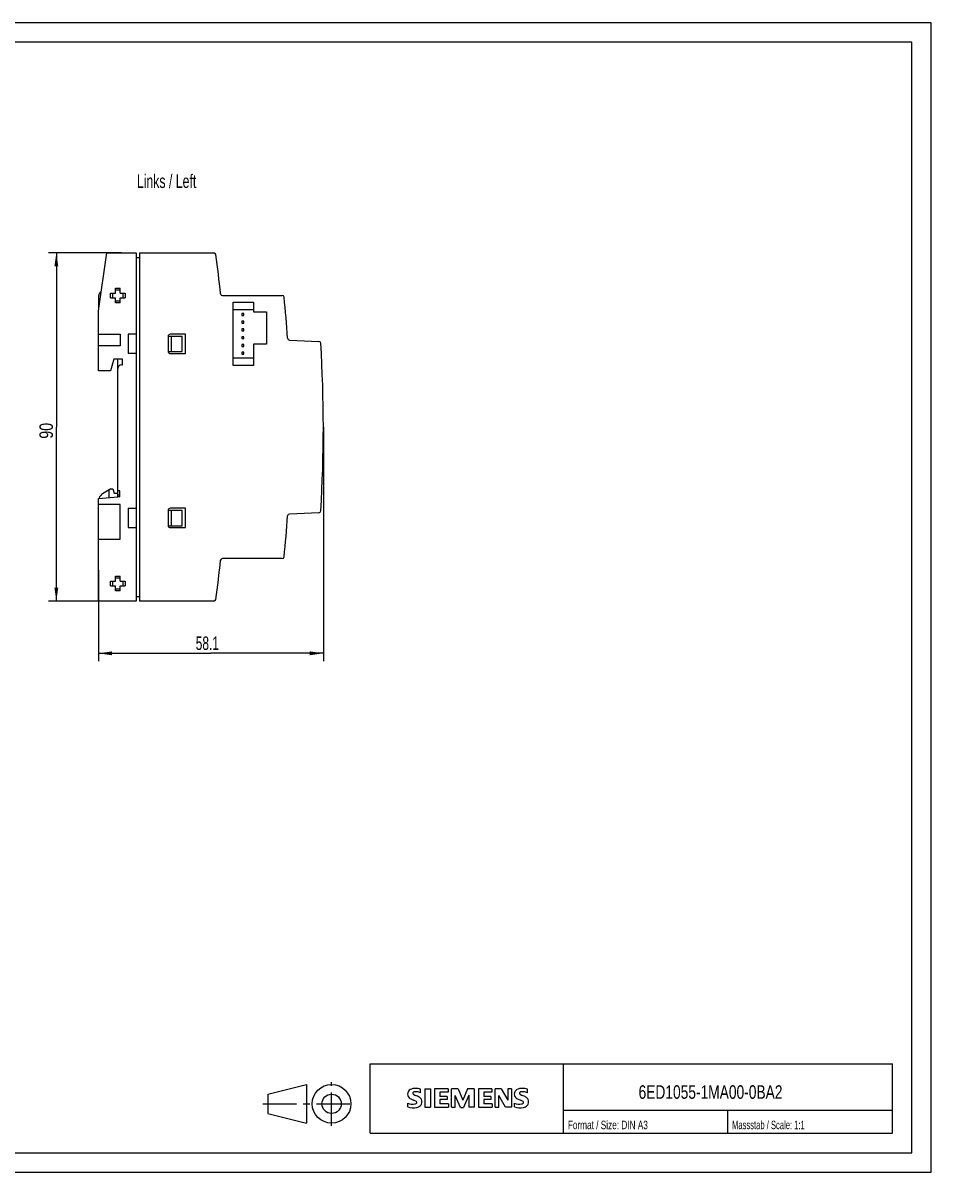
# Model space of a CAD drawing. Extents: x 0 to 420, y 0 to 297.
# Drawn here: x 185.2 to 420, y 0 to 297 of the extents above; entities that cross this region are included whole.
import ezdxf

# ---------------------------------------------------------------- set-up
doc = ezdxf.new("R2010")
doc.units = 0
doc.header["$LTSCALE"] = 23.1
doc.linetypes.add('CENTER', pattern=[0.6, 0.375, -0.075, 0.075, -0.075])
for name, color, linetype in [('11000_LEFT', 7, 'CONTINUOUS'), ('11100_DIM_LEFT', 7, 'CONTINUOUS'), ('11300_LEFT_GERMAN_ENGLISH', 7, 'CONTINUOUS'), ('90000_FRAME', 7, 'CONTINUOUS'), ('91000_TIP', 7, 'CONTINUOUS')]:
    doc.layers.add(name, color=color, linetype=linetype)
doc.styles.get("Standard").update_dxf_attribs({"font": 'txt', "width": 0.8})
doc.dimstyles.new('DIMSTYLE_1', dxfattribs={"dimtxt": 3.5, "dimasz": 3.5, "dimexe": 0.18, "dimexo": 0.0625, "dimgap": 0.09, "dimtad": 1, "dimtxsty": 'STANDARD', "dimcen": 0.09, "dimazin": 3, "dimtp": 0.05, "dimtm": 0.05, "dimtfac": 1, "dimtofl": 0, "dimtmove": 0, "dimatfit": 3, "dimtolj": 1})
doc.dimstyles.new('DIMSTYLE_2', dxfattribs={"dimtxt": 3.5, "dimasz": 3.5, "dimexe": 0.18, "dimexo": 0.0625, "dimgap": 0.09, "dimtad": 1, "dimdec": 1, "dimtxsty": 'STANDARD', "dimcen": 0.09, "dimazin": 3, "dimtp": 0.1, "dimtm": 0.1, "dimtfac": 1, "dimtdec": 1, "dimtofl": 0, "dimtmove": 0, "dimatfit": 3, "dimtolj": 1})

# ---------------------------------------------------------------- blocks, each defined once
blk = doc.blocks.new('*D2')
at = {"layer": '11100_DIM_LEFT', "linetype": 'CONTINUOUS'}
for p, q in [((210.651936, 237.561113), (191.833096, 237.561113)), ((193.833096, 237.561113), (193.833096, 192.561113)), ((193.833096, 147.561113), (193.833096, 192.561113)), ((209.59688, 147.561113), (191.833096, 147.561113))]:
    blk.add_line(p, q, dxfattribs=at)
for points in [[(194.333096, 234.061113), (193.833096, 237.561113), (193.333096, 234.061113)], [(193.333096, 151.061113), (193.833096, 147.561113), (194.333096, 151.061113)]]:
    blk.add_solid(points, dxfattribs=at)
at = {"layer": '11100_DIM_LEFT', "linetype": 'CONTINUOUS', "width": 0.785714}
blk.add_text('90', height=3.5, rotation=90, dxfattribs=at).set_placement((192.958096, 189.541244))
blk = doc.blocks.new('*D3')
at = {"layer": '11100_DIM_LEFT', "linetype": 'CONTINUOUS'}
for p, q in [((262.87, 192.56), (262.87, 132.07)), ((204.75, 155.56), (204.75, 132.07)), ((204.75, 134.07), (233.81, 134.07)), ((262.87, 134.07), (233.81, 134.07))]:
    blk.add_line(p, q, dxfattribs=at)
for points in [[(208.25, 134.57), (204.75, 134.07), (208.25, 133.57)], [(259.37, 133.57), (262.87, 134.07), (259.37, 134.57)]]:
    blk.add_solid(points, dxfattribs=at)
at = {"layer": '11100_DIM_LEFT', "linetype": 'CONTINUOUS', "width": 0.660714}
blk.add_text('58.1', height=3.5, dxfattribs=at).set_placement((229.87, 134.94))

msp = doc.modelspace()

# ---------------------------------------------------------------- linework, layer by layer
at = {"layer": '11000_LEFT', "color": 7, "linetype": 'CONTINUOUS'}
for p, q in [((204.748, 222.561), (206.856, 237.561)), ((206.856, 237.561), (214.448, 237.561)), ((214.448, 237.561), (214.448, 147.561)), ((214.448, 236.361), (215.348, 236.361)), ((215.348, 237.561), (215.348, 147.561)), ((215.348, 237.561), (234.57, 237.561)), ((204.798, 222.917), (204.798, 226.561)), ((207.856, 225.961), (207.856, 227.161)), ((207.856, 227.161), (209.156, 227.161)), ((207.856, 225.961), (209.156, 225.961)), ((208.356, 227.161), (208.356, 225.961)), ((209.156, 227.161), (209.156, 228.461)), ((209.156, 228.461), (210.356, 228.461)), ((210.356, 227.961), (209.156, 227.961)), ((209.156, 224.661), (209.156, 225.961)), ((210.356, 227.161), (210.356, 228.461)), ((210.356, 227.161), (211.656, 227.161)), ((210.356, 224.661), (210.356, 225.961)), ((210.356, 225.961), (211.656, 225.961)), ((211.156, 225.961), (211.156, 227.161)), ((211.656, 227.161), (211.656, 225.961)), ((236.798, 226.561), (252.242, 226.561)), ((209.156, 225.161), (210.356, 225.161)), ((210.356, 224.661), (209.156, 224.661)), ((239.548, 208.461), (239.548, 224.861)), ((239.548, 224.861), (244.848, 224.861)), ((244.848, 222.861), (239.548, 222.861)), ((244.848, 224.861), (244.848, 222.361)), ((204.748, 207.061), (204.748, 222.561)), ((241.798, 221.911), (241.798, 221.411)), ((242.298, 221.911), (241.798, 221.911)), ((241.798, 221.411), (242.298, 221.411)), ((241.798, 219.911), (241.798, 219.411)), ((242.298, 219.911), (241.798, 219.911)), ((242.298, 221.411), (242.298, 221.911)), ((242.298, 219.411), (242.298, 219.911)), ((244.848, 222.361), (248.148, 222.361)), ((248.148, 222.361), (248.148, 213.961)), ((241.798, 219.411), (242.298, 219.411)), ((241.798, 217.911), (241.798, 217.411)), ((242.298, 217.911), (241.798, 217.911)), ((241.798, 217.411), (242.298, 217.411)), ((242.298, 217.411), (242.298, 217.911)), ((204.748, 216.561), (210.348, 216.561)), ((210.348, 216.561), (210.348, 213.561)), ((212.448, 216.561), (212.448, 211.561)), ((214.448, 216.561), (212.448, 216.561)), ((222.748, 216.061), (222.748, 212.061)), ((222.798, 212.061), (222.798, 216.061)), ((222.798, 216.061), (226.398, 216.061)), ((227.248, 216.561), (223.248, 216.561)), ((223.598, 212.061), (223.598, 216.061)), ((226.398, 212.061), (226.398, 216.061)), ((227.248, 211.561), (227.248, 216.561)), ((241.798, 215.911), (241.798, 215.411)), ((242.298, 215.911), (241.798, 215.911)), ((241.798, 215.411), (242.298, 215.411)), ((241.798, 213.911), (241.798, 213.411)), ((242.298, 213.911), (241.798, 213.911)), ((242.298, 215.411), (242.298, 215.911)), ((242.298, 213.411), (242.298, 213.911)), ((244.848, 213.961), (244.848, 208.461)), ((248.148, 213.961), (244.848, 213.961)), ((254.095, 215.042), (261.722, 214.709)), ((210.348, 213.561), (204.748, 213.561)), ((214.448, 211.561), (212.448, 211.561)), ((222.798, 212.061), (226.398, 212.061)), ((223.248, 211.561), (227.248, 211.561)), ((241.798, 213.411), (242.298, 213.411)), ((241.798, 211.911), (241.798, 211.411)), ((242.298, 211.911), (241.798, 211.911)), ((241.798, 211.411), (242.298, 211.411)), ((242.298, 211.411), (242.298, 211.911)), ((208.669, 210.061), (207.809, 207.061)), ((210.948, 210.061), (208.669, 210.061)), ((209.751, 174.561), (209.751, 210.061)), ((210.748, 208.661), (210.948, 208.661)), ((210.948, 208.661), (210.948, 210.061)), ((239.548, 210.461), (244.848, 210.461)), ((244.848, 208.461), (239.548, 208.461)), ((207.809, 207.061), (204.748, 207.061)), ((207.956, 176.561), (205.798, 175.315)), ((207.501, 174.364), (207.501, 176.298)), ((207.956, 176.561), (208.456, 176.561)), ((208.456, 176.561), (208.751, 175.461)), ((208.751, 175.461), (209.751, 175.461)), ((210.251, 176.061), (209.751, 176.061)), ((210.251, 174.561), (210.251, 176.061)), ((204.748, 174.124), (209.751, 174.561)), ((204.748, 147.561), (204.748, 174.124)), ((210.348, 172.561), (204.748, 172.561)), ((209.751, 175.061), (210.251, 175.061)), ((210.251, 174.561), (209.751, 174.561)), ((210.348, 163.561), (210.348, 172.561)), ((212.448, 171.561), (212.448, 166.561)), ((212.448, 171.561), (214.448, 171.561)), ((222.748, 171.061), (222.748, 167.061)), ((222.798, 167.061), (222.798, 171.061)), ((222.798, 171.061), (226.398, 171.061)), ((227.248, 171.561), (223.248, 171.561)), ((223.598, 167.061), (223.598, 171.061)), ((226.398, 167.061), (226.398, 171.061)), ((227.248, 166.561), (227.248, 171.561)), ((261.722, 170.414), (254.095, 170.081)), ((212.448, 166.561), (214.448, 166.561)), ((222.798, 167.061), (226.398, 167.061)), ((223.248, 166.561), (227.248, 166.561)), ((204.748, 163.561), (210.348, 163.561)), ((252.242, 158.561), (236.798, 158.561)), ((207.856, 151.511), (207.856, 152.711)), ((207.856, 152.711), (209.156, 152.711)), ((207.856, 151.511), (209.156, 151.511)), ((208.356, 152.711), (208.356, 151.511)), ((209.156, 152.711), (209.156, 154.011)), ((209.156, 154.011), (210.356, 154.011)), ((210.356, 153.511), (209.156, 153.511)), ((209.156, 150.211), (209.156, 151.511)), ((210.356, 152.711), (210.356, 154.011)), ((210.356, 152.711), (211.656, 152.711)), ((210.356, 150.211), (210.356, 151.511)), ((210.356, 151.511), (211.656, 151.511)), ((211.156, 151.511), (211.156, 152.711)), ((211.656, 152.711), (211.656, 151.511)), ((209.156, 150.711), (210.356, 150.711)), ((210.356, 150.211), (209.156, 150.211)), ((214.448, 148.761), (215.348, 148.761)), ((214.448, 147.561), (204.748, 147.561)), ((234.57, 147.561), (215.348, 147.561))]:
    msp.add_line(p, q, dxfattribs=at)
for centre, radius, start, end in [((234.57, 237.061), 0.5, 7.85767, 90), ((-87.874, 192.561), 326, 6.06555, 7.85767), ((205.798, 226.561), 1, 110.88846, 180), ((236.798, 227.061), 0.5, 186.06555, 270), ((252.242, 226.061), 0.5, 5.62545, 90), ((-87.862, 192.561), 342.25, 3.84433, 5.62545), ((223.248, 216.061), 0.5, 90, 180), ((254.117, 215.541), 0.5, 183.84433, 267.5), ((261.701, 214.209), 0.5, 3.54354, 87.5), ((-87.88, 192.561), 350.75, 356.45646, 3.54354), ((223.248, 212.061), 0.5, 180, 270), ((210.748, 207.661), 1, 90, 175.83476), ((206.798, 173.583), 2, 120, 163.98843), ((223.248, 171.061), 0.5, 90, 180), ((-87.862, 192.561), 342.25, 354.37456, 356.15567), ((254.117, 169.581), 0.5, 92.5, 176.15567), ((261.701, 170.913), 0.5, 272.5, 356.45646), ((223.248, 167.061), 0.5, 180, 270), ((-87.874, 192.561), 326, 352.14233, 353.93445), ((236.798, 158.061), 0.5, 90, 173.93445), ((252.242, 159.061), 0.5, 270, 354.37456), ((234.57, 148.061), 0.5, 270, 352.14233)]:
    msp.add_arc(centre, radius, start, end, dxfattribs=at)
at = {"layer": '90000_FRAME', "color": 7, "linetype": 'CONTINUOUS'}
for p, q in [((420, 297), (0, 297)), ((420, 0), (420, 297)), ((415, 292), (5, 292)), ((415, 5), (415, 292)), ((275, 28), (410, 28)), ((275, 10), (275, 28)), ((325, 10), (325, 28)), ((410, 10), (410, 28)), ((284.895, 20.916), (285.169, 21.19)), ((288.03, 20.499), (288.03, 21.449)), ((289.124, 21.497), (290.55, 21.497)), ((289.124, 21.497), (289.124, 16.744)), ((290.55, 21.497), (290.55, 16.744)), ((295.16, 21.497), (291.643, 21.497)), ((291.643, 21.497), (291.643, 16.744)), ((295.16, 21.497), (295.16, 20.618)), ((297.727, 21.497), (296.016, 21.497)), ((296.016, 16.744), (296.016, 21.497)), ((297.727, 21.497), (298.963, 18.597)), ((300.151, 21.497), (298.963, 18.597)), ((301.862, 21.497), (300.151, 21.497)), ((301.862, 21.497), (301.862, 16.744)), ((306.473, 21.497), (302.956, 21.497)), ((302.956, 21.497), (302.956, 16.744)), ((306.473, 21.497), (306.473, 20.618)), ((308.85, 21.497), (307.305, 21.497)), ((307.305, 16.744), (307.305, 21.497)), ((308.85, 21.497), (310.537, 18.55)), ((311.488, 21.497), (310.537, 21.497)), ((310.537, 21.497), (310.537, 18.55)), ((311.488, 21.497), (311.488, 16.744)), ((315.623, 20.499), (315.623, 21.449)), ((295.16, 20.618), (293.021, 20.618)), ((293.021, 20.618), (293.021, 19.548)), ((294.875, 19.548), (293.021, 19.548)), ((294.875, 18.764), (293.021, 18.764)), ((293.021, 18.764), (293.021, 17.647)), ((294.875, 19.548), (294.875, 18.764)), ((298.297, 16.696), (296.966, 19.786)), ((296.966, 16.744), (296.966, 19.786)), ((300.484, 19.833), (299.153, 16.696)), ((300.484, 19.833), (300.484, 16.744)), ((306.473, 20.618), (304.334, 20.618)), ((304.334, 20.618), (304.334, 19.548)), ((306.188, 19.548), (304.334, 19.548)), ((306.188, 18.764), (304.334, 18.764)), ((304.334, 18.764), (304.334, 17.647)), ((306.188, 19.548), (306.188, 18.764)), ((309.967, 16.744), (308.255, 19.786)), ((308.255, 16.744), (308.255, 19.786)), ((284.703, 16.839), (284.703, 17.789)), ((289.124, 16.744), (290.55, 16.744)), ((291.643, 16.744), (295.208, 16.744)), ((295.208, 17.647), (293.021, 17.647)), ((295.208, 17.647), (295.208, 16.744)), ((296.016, 16.744), (296.966, 16.744)), ((298.297, 16.696), (299.153, 16.696)), ((301.862, 16.744), (300.484, 16.744)), ((302.956, 16.744), (306.52, 16.744)), ((306.52, 17.647), (304.334, 17.647)), ((306.52, 17.647), (306.52, 16.744)), ((307.305, 16.744), (308.255, 16.744)), ((311.488, 16.744), (309.967, 16.744)), ((312.296, 16.839), (312.296, 17.789)), ((325, 16), (410, 16)), ((367.5, 10), (367.5, 16)), ((275, 10), (410, 10)), ((5, 5), (415, 5)), ((0, 0), (420, 0))]:
    msp.add_line(p, q, dxfattribs=at)
for centre, radius, start, end in [((285.795, 20.25), 1.12, 142.81392, 167.1523), ((286.14, 19.943), 1.581, 121.2141, 141.52548), ((286.52, 19.254), 2.367, 86.2218, 120.42726), ((286.251, 12.558), 9.068, 78.68271, 87.31476), ((313.387, 20.25), 1.12, 142.81392, 167.1523), ((313.733, 19.943), 1.581, 121.2141, 141.52548), ((314.112, 19.254), 2.367, 86.2218, 120.42726), ((313.844, 12.558), 9.068, 78.68271, 87.31476), ((285.963, 20.142), 1.309, 164.19749, 195.80251), ((285.9, 20.102), 1.239, 194.79522, 225.71766), ((286.504, 20.808), 2.166, 227.31193, 242.70403), ((290.359, 28.342), 10.629, 242.86201, 247.1042), ((286.307, 20.368), 0.303, 154.44004, 221.82017), ((286.386, 20.289), 0.41, 102.82878, 149.22596), ((286.717, 20.754), 0.866, 222.77604, 239.03624), ((279.564, 2.549), 17.332, 65.34147, 67.39978), ((287.619, 22.35), 2.699, 240.0482, 251.37797), ((286.803, 18.546), 2.202, 84.04001, 103.34277), ((284.21, 13.424), 6.859, 59.90203, 68.20365), ((286.692, 17.976), 0.34, 305.50322, 72.46529), ((286.463, 16.129), 4.642, 70.26259, 82.95242), ((286.886, 18.062), 1.505, 25.95629, 59.48348), ((286.958, 18.14), 1.406, 335.3868, 24.39151), ((313.555, 20.142), 1.309, 164.19749, 195.80251), ((313.493, 20.102), 1.239, 194.79522, 225.71766), ((314.097, 20.808), 2.166, 227.31193, 242.70403), ((317.952, 28.342), 10.629, 242.86201, 247.1042), ((313.9, 20.368), 0.303, 154.44004, 221.82017), ((313.979, 20.289), 0.41, 102.82878, 149.22596), ((314.31, 20.754), 0.866, 222.77604, 239.03624), ((307.156, 2.549), 17.332, 65.34147, 67.39978), ((315.212, 22.35), 2.699, 240.0482, 251.37797), ((314.396, 18.546), 2.202, 84.04001, 103.34277), ((311.803, 13.424), 6.859, 59.90203, 68.20365), ((314.285, 17.976), 0.34, 305.50322, 72.46529), ((314.055, 16.129), 4.642, 70.26259, 82.95242), ((314.479, 18.062), 1.505, 25.95629, 59.48348), ((314.551, 18.14), 1.406, 335.3868, 24.39151), ((285.948, 20.801), 3.259, 247.53002, 280.75795), ((286.126, 21.378), 4.757, 252.59392, 280.98166), ((286.408, 18.701), 1.112, 277.71, 295.68849), ((286.581, 18.76), 2.101, 282.40584, 311.86444), ((286.954, 18.193), 1.433, 315.89046, 333.52293), ((313.541, 20.801), 3.259, 247.53002, 280.75795), ((313.719, 21.378), 4.757, 252.59392, 280.98166), ((314, 18.701), 1.112, 277.71, 295.68849), ((314.174, 18.76), 2.101, 282.40584, 311.86444), ((314.546, 18.193), 1.433, 315.89046, 333.52293)]:
    msp.add_arc(centre, radius, start, end, dxfattribs=at)
at = {"layer": '91000_TIP', "color": 7, "linetype": 'CONTINUOUS'}
for p, q in [((248.508, 20.129), (258.508, 22.629)), ((258.508, 22.629), (258.508, 12.629)), ((248.508, 20.129), (248.508, 15.129)), ((248.508, 15.129), (258.508, 12.629))]:
    msp.add_line(p, q, dxfattribs=at)
at = {"layer": '91000_TIP', "color": 7, "linetype": 'CENTER'}
for p, q in [((265.008, 11.907), (265.008, 23.191)), ((247.229, 17.629), (270.831, 17.629))]:
    msp.add_line(p, q, dxfattribs=at)
at = {"layer": '91000_TIP', "color": 7, "linetype": 'CONTINUOUS'}
for radius in [5, 2.5]:
    msp.add_circle((265.008, 17.629), radius, dxfattribs=at)

# ---------------------------------------------------------------- texts
at = {"layer": '11300_LEFT_GERMAN_ENGLISH', "linetype": 'CONTINUOUS', "width": 0.678571}
msp.add_text('Links / Left', height=3.5, dxfattribs=at).set_placement((214.654, 254.352))
at = {"layer": '90000_FRAME', "color": 7, "linetype": 'CONTINUOUS'}
for s, height, width, p in [('6ED1055-1MA00-0BA2', 3.5, 0.760582, (344.382, 18.925)), ('Format / Size: DIN A3', 2.2, 0.723356, (326.092, 11.067)), ('Massstab / Scale: 1:1', 2.2, 0.668934, (368.545, 11.067))]:
    msp.add_text(s, height=height, dxfattribs=dict(at, width=width)).set_placement(p)

# ---------------------------------------------------------------- dimensions: what is measured, and where the dimension line sits
at = {"layer": '11100_DIM_LEFT', "linetype": 'CONTINUOUS'}
dim = msp.add_linear_dim(base=(193.833, 237.561), p1=(209.597, 147.561), p2=(210.652, 237.561), angle=90, text='90', dimstyle='DIMSTYLE_1', dxfattribs=at)
dim.commit()
dim.dimension.update_dxf_attribs({"geometry": '*D2', "text_midpoint": (191.208, 192.291), "dimtype": 160})
dim = msp.add_linear_dim(base=(262.87, 134.066), p1=(204.748, 155.561), p2=(262.87, 192.561), dimstyle='DIMSTYLE_2', dxfattribs=at)
dim.commit()
dim.dimension.update_dxf_attribs({"geometry": '*D3', "text_midpoint": (234.498, 136.691), "dimtype": 160})

doc.saveas('drawing.dxf')
